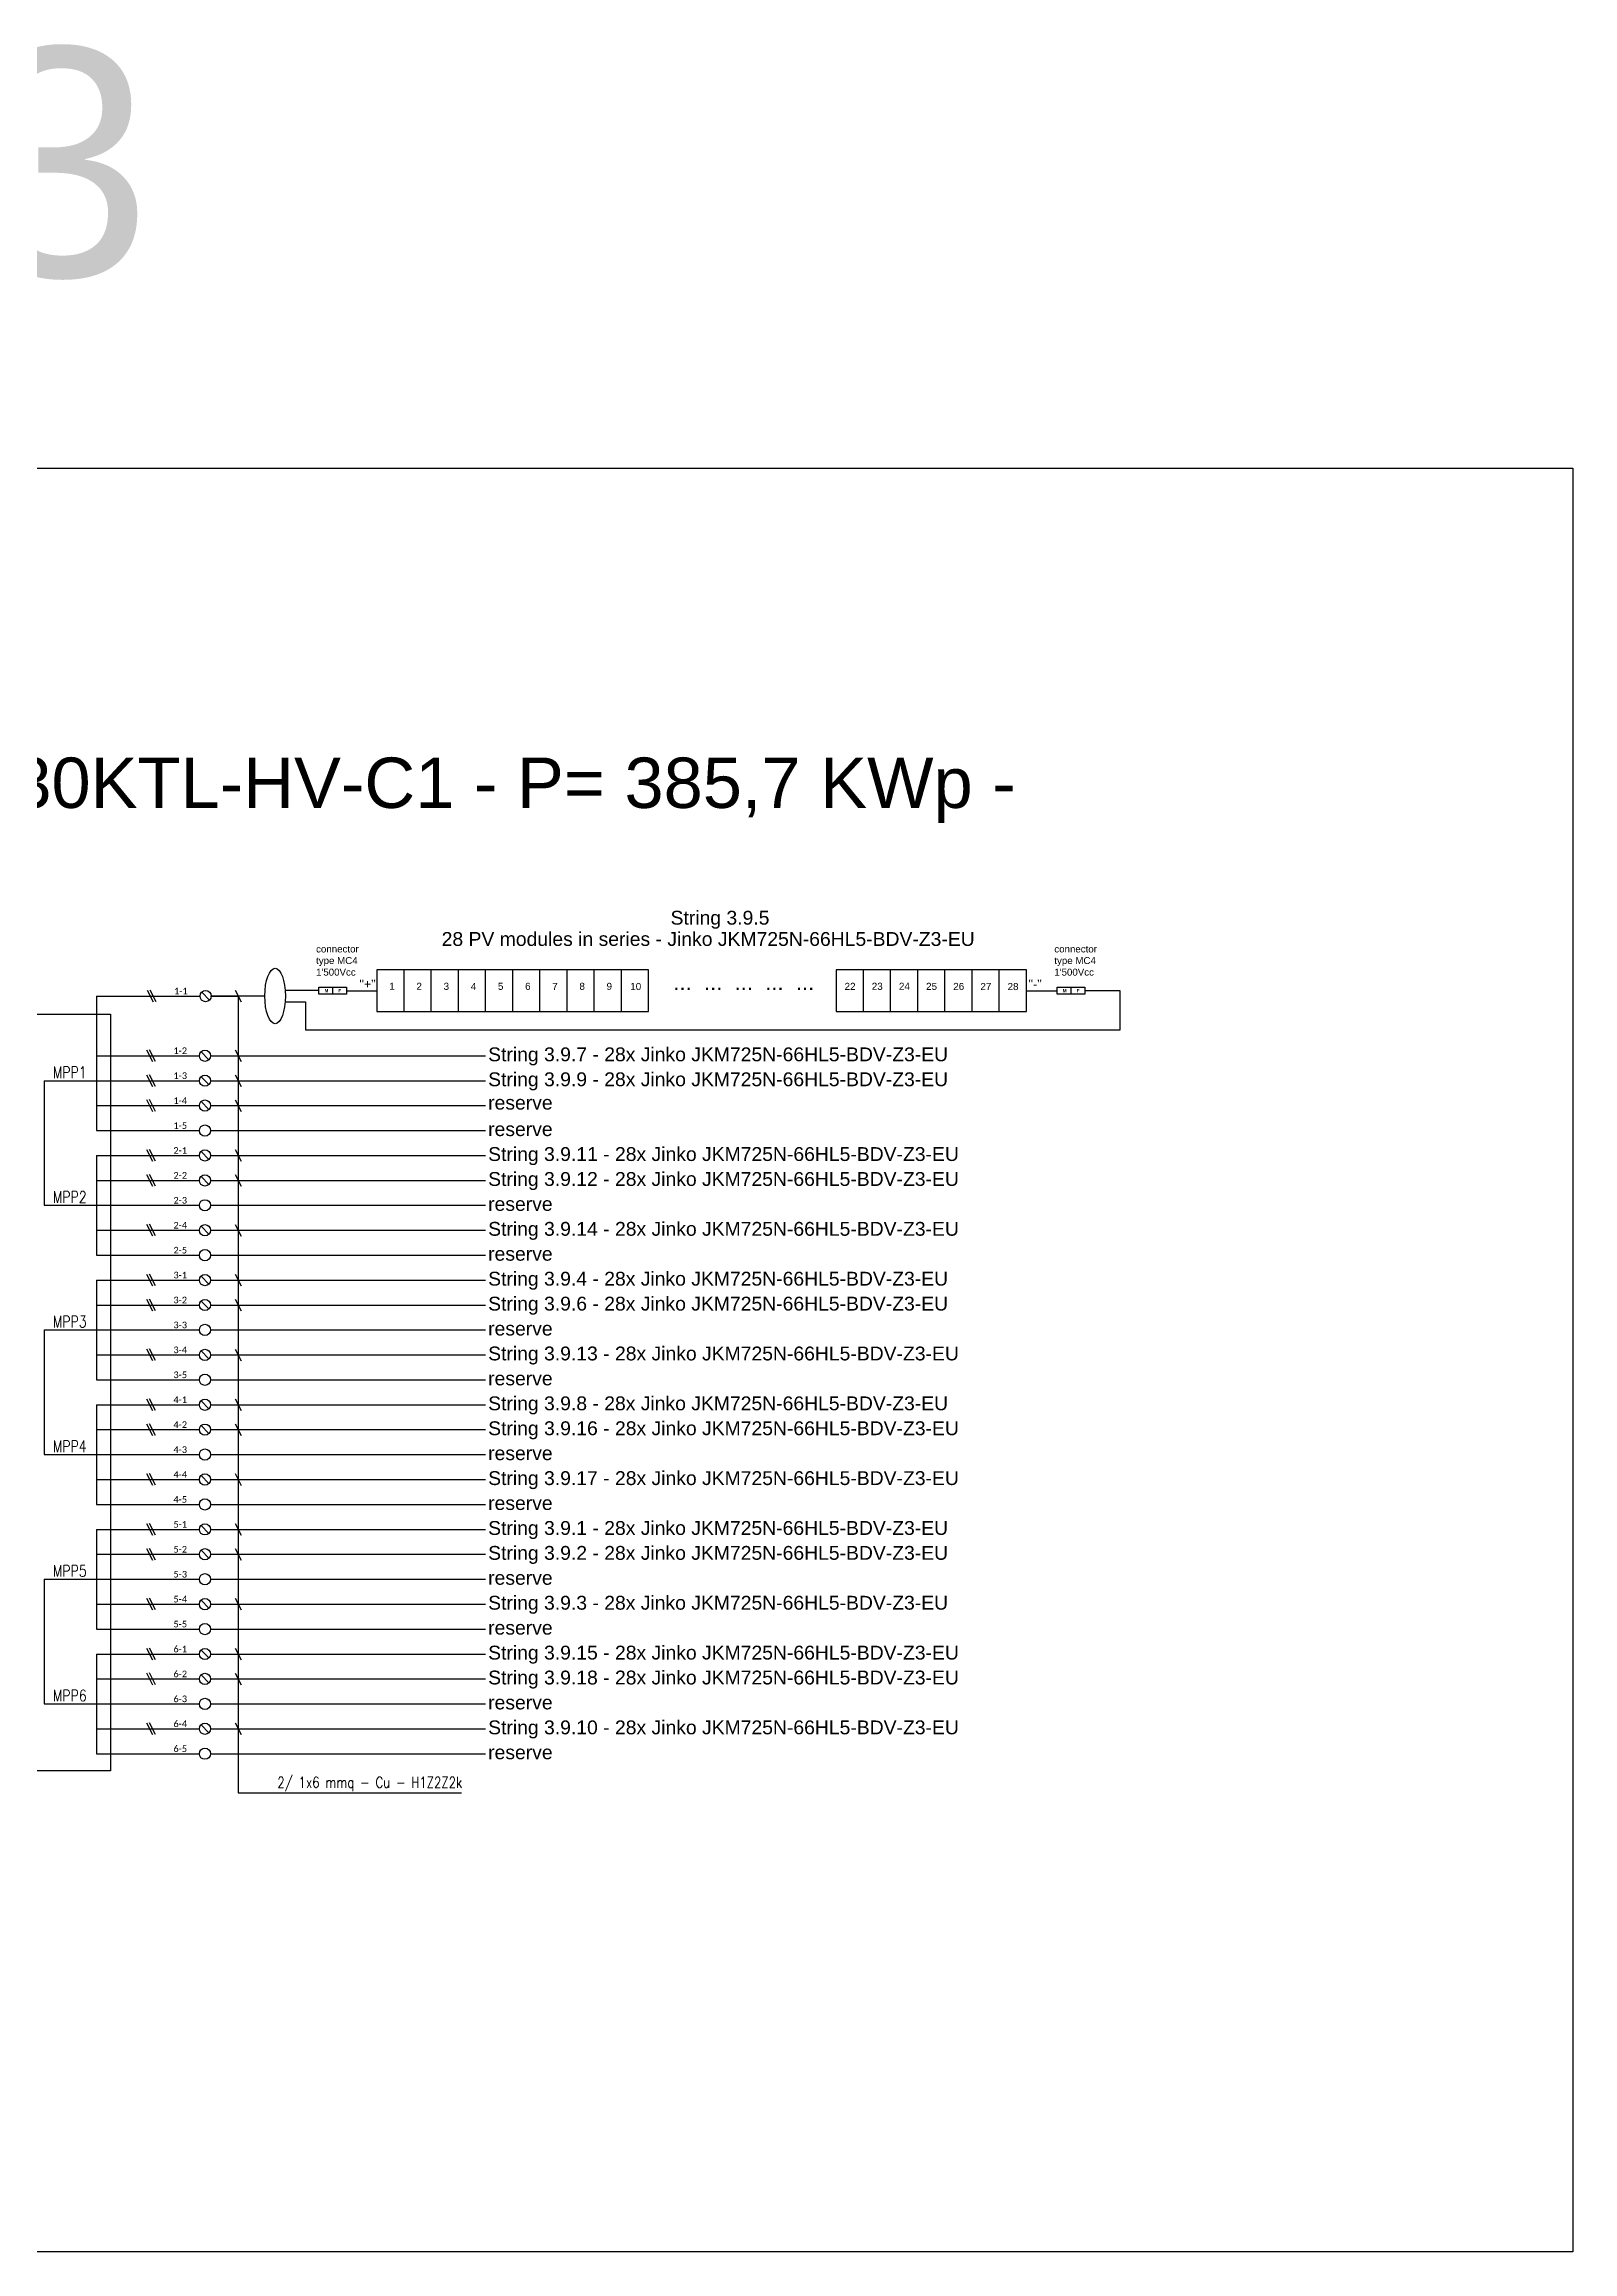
# Model space of a CAD drawing. Header units: millimetres. Extents: x 14856 to 141494, y 133975 to 167686.
# Drawn here: x 134819 to 141494, y 133975 to 143614 of the extents above; entities that cross this region are included whole.
import ezdxf

# ---------------------------------------------------------------- set-up
doc = ezdxf.new("R2010")
doc.units = ezdxf.units.MM
doc.layers.add('-Testi', color=1, linetype='Continuous')
doc.styles.add('Legend', font='calibri.ttf')
doc.styles.add('SIMPLEX', font='SIMPLEX', dxfattribs={"width": 0.8})
doc.styles.get("Standard").update_dxf_attribs({"font": 'arial.ttf'})

# ---------------------------------------------------------------- blocks, each defined once
blk = doc.blocks.new('P00')
at = {"color": 1}
for points in [[(-18.7, 25.7), (6.8, -25.3)], [(19.6, -25.3), (-5.9, 25.7)]]:
    blk.add_lwpolyline(points, dxfattribs=at)

msp = doc.modelspace()

# ---------------------------------------------------------------- linework, layer by layer
for points in [[(135653.1, 139483.4), (135678.6, 139432.4)], [(135653.1, 139483.4), (135678.6, 139432.4)], [(136078.6, 139496.4), (136078.6, 139465.8)], [(136272.1, 139572.3), (136272.1, 139389.9), (137457.8, 139389.9), (137457.8, 139571.8), (136272.1, 139571.8)], [(136390.7, 139389.9), (136390.7, 139571.8)], [(136509.2, 139389.7), (136509.2, 139571.5)], [(136627.8, 139389.4), (136627.8, 139571.2)], [(136746.4, 139389.9), (136746.4, 139571.8)], [(136865, 139389.7), (136865, 139571.5)], [(136983.5, 139389.4), (136983.5, 139571.2)], [(137102.1, 139389.9), (137102.1, 139571.8)], [(137220.7, 139389.7), (137220.7, 139571.5)], [(137339.3, 139389.4), (137339.3, 139571.2)], [(138277.8, 139572.3), (138277.8, 139389.9), (139107.9, 139389.9), (139107.9, 139571.8), (138277.8, 139571.8)], [(138396.4, 139389.9), (138396.4, 139571.8)], [(138515, 139389.7), (138515, 139571.5)], [(138633.6, 139389.4), (138633.6, 139571.2)], [(138752.2, 139389.9), (138752.2, 139571.8)], [(138870.7, 139389.7), (138870.7, 139571.5)], [(138870.7, 139389.7), (138870.7, 139571.5)], [(138989.3, 139389.4), (138989.3, 139571.2)], [(138989.3, 139389.4), (138989.3, 139571.2)], [(139107.9, 139389.9), (139107.9, 139571.8)], [(139301.9, 139496.4), (139301.9, 139465.8)], [(135047.2, 139457.9), (135047.2, 138870.7)], [(135541.5, 139440.5), (135506.8, 139475.3)], [(135545.8, 139457.9), (135665.8, 139457.9), (135665.8, 135978.4)], [(136139.2, 139481.1), (136272.1, 139481.1)], [(139108.4, 139481.1), (139241.3, 139481.1)], [(135538.6, 139179.9), (135503.9, 139214.6)], [(135653.1, 139222.8), (135678.6, 139171.7)], [(135538.6, 139071), (135503.9, 139105.8)], [(135653.1, 139113.9), (135678.6, 139062.9)], [(134819, 139088.4), (135047.2, 139088.4)], [(134819, 139088.4), (134819, 138544.2)], [(135653.1, 139005.1), (135678.6, 138954.1)], [(135538.6, 138962.2), (135503.9, 138997)], [(135047.2, 138761.9), (135047.2, 138326.5)], [(135538.6, 138744.5), (135503.9, 138779.3)], [(135653.1, 138787.4), (135678.6, 138736.4)], [(135538.6, 138635.7), (135503.9, 138670.5)], [(135653.1, 138678.6), (135678.6, 138627.6)], [(134819, 138544.2), (135047.2, 138544.2)], [(135538.6, 138418), (135503.9, 138452.8)], [(135653.1, 138460.9), (135678.6, 138409.9)], [(135538.6, 138200.3), (135503.9, 138235.1)], [(135653.1, 138243.2), (135678.6, 138192.2)], [(135047.2, 138217.7), (135047.2, 137782.4)], [(135653.1, 138134.4), (135678.6, 138083.4)], [(135538.6, 138091.5), (135503.9, 138126.3)], [(134819, 138000), (135047.2, 138000)], [(134819, 138000), (134819, 137455.8)], [(135538.6, 137873.8), (135503.9, 137908.6)], [(135653.1, 137916.7), (135678.6, 137865.7)], [(135047.2, 137673.5), (135047.2, 137238.2)], [(135538.6, 137656.1), (135503.9, 137690.9)], [(135653.1, 137699), (135678.6, 137648)], [(135538.6, 137547.3), (135503.9, 137582.1)], [(135653.1, 137590.2), (135678.6, 137539.2)], [(134819, 137455.8), (135047.2, 137455.8)], [(135538.6, 137329.6), (135503.9, 137364.4)], [(135653.1, 137372.5), (135678.6, 137321.5)], [(135047.2, 137129.3), (135047.2, 136694)], [(135538.6, 137111.9), (135503.9, 137146.7)], [(135653.1, 137154.8), (135678.6, 137103.8)], [(135538.6, 137003.1), (135503.9, 137037.9)], [(135653.1, 137046), (135678.6, 136995)], [(134819, 136911.6), (135047.2, 136911.6)], [(134819, 136911.6), (134819, 136367.4)], [(135538.6, 136785.4), (135503.9, 136820.2)], [(135653.1, 136828.3), (135678.6, 136777.3)], [(135538.6, 136567.7), (135503.9, 136602.5)], [(135653.1, 136610.6), (135678.6, 136559.6)], [(135047.2, 136585.1), (135047.2, 136149.8)], [(135538.6, 136458.9), (135503.9, 136493.7)], [(135653.1, 136501.8), (135678.6, 136450.8)], [(134819, 136367.4), (135047.2, 136367.4)], [(135538.6, 136241.2), (135503.9, 136276)], [(135653.1, 136284.1), (135678.6, 136233.1)], [(135665.8, 135978.4), (136640.8, 135978.4)]]:
    msp.add_lwpolyline(points)
at = {"color": 40}
for points in [[(135872.2, 139482.9), (136017.2, 139482.9)], [(135782.5, 139457.9), (135548.7, 139457.9)], [(135872.2, 139432.9), (135960.7, 139432.9), (135960.7, 139310.8), (139517.6, 139310.8), (139517.5, 139481.1), (139362.5, 139481.1)]]:
    msp.add_lwpolyline(points, dxfattribs=at)
for points in [[(136017.9, 139496.4), (136139.2, 139496.4), (136139.2, 139465.8), (136017.9, 139465.8)], [(139241.3, 139496.4), (139362.5, 139496.4), (139362.5, 139465.8), (139241.3, 139465.8)], [(131428.3, 139379.2), (135108.4, 139379.2), (135108.4, 136074.8), (131428.3, 136074.8)]]:
    msp.add_lwpolyline(points, close=True)
at = {"color": 40, "linetype": 'Continuous'}
for points in [[(135047.2, 139457.9), (135499.6, 139457.9)], [(135047.2, 139197.3), (135496.6, 139197.3)], [(135545.8, 139197.3), (136746.3, 139197.3)], [(135047.2, 139088.4), (135496.6, 139088.4)], [(135545.8, 139088.4), (136746.3, 139088.4)], [(135047.2, 138979.6), (135496.6, 138979.6)], [(135047.2, 138761.9), (135496.6, 138761.9)], [(135545.8, 138761.9), (136746.3, 138761.9)], [(135047.2, 138653.1), (135496.6, 138653.1)], [(135545.8, 138653.1), (136746.3, 138653.1)], [(135047.2, 138435.4), (135496.6, 138435.4)], [(135545.8, 138435.4), (136746.3, 138435.4)], [(135047.2, 138217.7), (135496.6, 138217.7)], [(135545.8, 138217.7), (136746.3, 138217.7)], [(135047.2, 138108.9), (135496.6, 138108.9)], [(135545.8, 138108.9), (136746.3, 138108.9)], [(135047.2, 137891.2), (135496.6, 137891.2)], [(135545.8, 137891.2), (136746.3, 137891.2)], [(135047.2, 137673.5), (135496.6, 137673.5)], [(135545.8, 137673.5), (136746.3, 137673.5)], [(135047.2, 137564.7), (135496.6, 137564.7)], [(135545.8, 137564.7), (136746.3, 137564.7)], [(135047.2, 137347), (135496.6, 137347)], [(135545.8, 137347), (136746.3, 137347)], [(135047.2, 137129.3), (135496.6, 137129.3)], [(135545.8, 137129.3), (136746.3, 137129.3)], [(135047.2, 137020.5), (135496.6, 137020.5)], [(135545.8, 137020.5), (136746.3, 137020.5)], [(135047.2, 136802.8), (135496.6, 136802.8)], [(135545.8, 136802.8), (136746.3, 136802.8)], [(135047.2, 136585.1), (135496.6, 136585.1)], [(135545.8, 136585.1), (136746.3, 136585.1)], [(135047.2, 136476.3), (135496.6, 136476.3)], [(135545.8, 136476.3), (136746.3, 136476.3)], [(135047.2, 136258.6), (135496.6, 136258.6)], [(135545.8, 136258.6), (136746.3, 136258.6)]]:
    msp.add_lwpolyline(points, dxfattribs=at)
at = {"color": 8, "linetype": 'Continuous'}
for points in [[(135545.8, 138979.6), (136746.3, 138979.6)], [(135047.2, 138870.7), (135496.6, 138870.7)], [(135545.8, 138870.7), (136746.3, 138870.7)], [(135047.2, 138544.2), (135496.6, 138544.2)], [(135545.8, 138544.2), (136746.3, 138544.2)], [(135047.2, 138326.5), (135496.6, 138326.5)], [(135545.8, 138326.5), (136746.3, 138326.5)], [(135047.2, 138000), (135496.6, 138000)], [(135545.8, 138000), (136746.3, 138000)], [(135047.2, 137782.4), (135496.6, 137782.4)], [(135545.8, 137782.4), (136746.3, 137782.4)], [(135047.2, 137455.8), (135496.6, 137455.8)], [(135545.8, 137455.8), (136746.3, 137455.8)], [(135047.2, 137238.2), (135496.6, 137238.2)], [(135545.8, 137238.2), (136746.3, 137238.2)], [(135047.2, 136911.6), (135496.6, 136911.6)], [(135545.8, 136911.6), (136746.3, 136911.6)], [(135047.2, 136694), (135496.6, 136694)], [(135545.8, 136694), (136746.3, 136694)], [(135047.2, 136367.4), (135496.6, 136367.4)], [(135545.8, 136367.4), (136746.3, 136367.4)], [(135047.2, 136149.8), (135496.6, 136149.8)], [(135545.8, 136149.8), (136746.3, 136149.8)]]:
    msp.add_lwpolyline(points, dxfattribs=at)
at = {"color": 7}
for centre in [(135524.1, 139457.9), (135521.2, 139197.3), (135521.2, 139088.4), (135521.2, 138979.6), (135521.2, 138761.9), (135521.2, 138653.1), (135521.2, 138435.4), (135521.2, 138217.7), (135521.2, 138108.9), (135521.2, 137891.2), (135521.2, 137673.5), (135521.2, 137564.7), (135521.2, 137347), (135521.2, 137129.3), (135521.2, 137020.5), (135521.2, 136802.8), (135521.2, 136585.1), (135521.2, 136476.3), (135521.2, 136258.6)]:
    msp.add_circle(centre, 24.6, dxfattribs=at)
at = {"color": 8}
for centre in [(135521.2, 138870.7), (135521.2, 138544.2), (135521.2, 138326.5), (135521.2, 138000), (135521.2, 137782.4), (135521.2, 137455.8), (135521.2, 137238.2), (135521.2, 136911.6), (135521.2, 136694), (135521.2, 136367.4), (135521.2, 136149.8)]:
    msp.add_circle(centre, 24.6, dxfattribs=at)
msp.add_ellipse((135827.4, 139457.9), major_axis=(0, -121.1), ratio=0.370747)
at = {"layer": 'Defpoints', "color": 1}
msp.add_lwpolyline([(129432.1, 141762.2), (141493.6, 141762.2), (141493.6, 133974.8), (129432.1, 133974.8)], close=True, dxfattribs=at)

# ---------------------------------------------------------------- block references
for p in [(135287.8, 139458.1), (135284.9, 139197.4), (135284.9, 139088.6), (135284.9, 138979.8), (135284.9, 138762.1), (135284.9, 138653.2), (135284.9, 138435.6), (135284.9, 138217.9), (135284.9, 138109), (135284.9, 137891.4), (135284.9, 137673.7), (135284.9, 137564.9), (135284.9, 137347.2), (135284.9, 137129.5), (135284.9, 137020.7), (135284.9, 136803), (135284.9, 136585.3), (135284.9, 136476.5), (135284.9, 136258.8)]:
    msp.add_blockref('P00', p)

# ---------------------------------------------------------------- texts
at = {"layer": '-Testi', "color": 7, "attachment_point": 5, "style": 'SIMPLEX'}
for s, insert, char_height, width in [('MPP1', (134930.9, 139124.7), 50, 54.432), ('MPP2', (134930.9, 138580.5), 50, 54.432), ('MPP3', (134930.9, 138036.3), 50, 54.432), ('MPP4', (134930.9, 137492.1), 50, 54.432), ('MPP5', (134930.9, 136947.9), 50, 54.432), ('MPP6', (134930.9, 136403.7), 50, 54.432), ('2/ 1x6 mmq - Cu - H1Z2Z2k', (136241, 136017), 46.621, 1811.153)]:
    msp.add_mtext(s, dxfattribs=dict(at, insert=insert, char_height=char_height, width=width))
at = {"attachment_point": 1}
for s, insert, char_height, width in [('CABIN 3', (129853.2, 143599.2), 1000, 9076.374), ('INVERTER 3.9 - TBEA TS330KTL-HV-C1 - P= 385,7 KWp - P= 330 KWac @40°C', (130889.1, 140499.2), 220, 8459.921), ("connector type MC4\\P1'500Vcc", (136006.3, 139678.6), 30.344, 266.347), ('28 PV modules in series - Jinko JKM725N-66{\\C7;HL5-BD}V-Z3-EU', (136554.6, 139737.3), 60.443, 2681.977), ("connector type MC4\\P1'500Vcc", (139229.6, 139678.6), 30.344, 266.347), ('\\pxql;{\\fArial|b1|i0|c0|p34;M}', (136043.4, 139488.1), 13.785, 16.703), ('\\pxql;{\\fArial|b1|i0|c0|p34;F}', (136104, 139488.1), 13.785, 16.703), ("''+''", (136195.4, 139529.1), 38.08, 72.401), ('1 ', (136325.9, 139515.9), 30.84, 30.845), ('2 ', (136444.5, 139515.9), 30.84, 30.845), ('3 ', (136563.1, 139515.9), 30.84, 30.845), ('4 ', (136681.7, 139515.3), 30.84, 30.845), ('5 ', (136800.2, 139515.9), 30.84, 30.845), ('6 ', (136918.8, 139515.9), 30.84, 30.845), ('7 ', (137037.4, 139515.3), 30.84, 30.845), ('8 ', (137156, 139515.9), 30.84, 30.845), ('9 ', (137274.5, 139515.6), 30.84, 30.845), ('10 ', (137377.9, 139515.3), 30.84, 30.845), ('...  ...  ...  ...  ... ', (137566.2, 139552.9), 68.894, 747.028), ('22 ', (138313.9, 139515.6), 30.84, 30.845), ('23 ', (138432.5, 139515.9), 30.84, 30.845), ('24 ', (138551.1, 139515.9), 30.84, 30.845), ('25 ', (138669.6, 139515.6), 30.84, 30.845), ('26 ', (138788.2, 139515.3), 30.84, 30.845), ('27', (138906.8, 139515.1), 30.84, 30.845), ('28 ', (139025.4, 139514.8), 30.84, 30.845), ("''-''", (139116.7, 139529.1), 38.08, 72.401), ('\\pxql;{\\fArial|b1|i0|c0|p34;M}', (139266.7, 139488.1), 13.785, 16.703), ('\\pxql;{\\fArial|b1|i0|c0|p34;F}', (139327.3, 139488.1), 13.785, 16.703)]:
    msp.add_mtext(s, dxfattribs=dict(at, insert=insert, char_height=char_height, width=width))
at = {"color": 7, "char_height": 60.44, "width": 4500, "attachment_point": 1}
for s, insert in [('String 3.9.5', (137554, 139830.1)), ('String 3.9.7 - 28x Jinko JKM725N-66HL5-BDV-Z3-EU', (136757.6, 139233.6)), ('String 3.9.9 - 28x Jinko JKM725N-66HL5-BDV-Z3-EU', (136757.6, 139124.7)), ('String 3.9.11 - 28x Jinko JKM725N-66HL5-BDV-Z3-EU', (136757.6, 138798.2)), ('String 3.9.12 - 28x Jinko JKM725N-66HL5-BDV-Z3-EU', (136757.6, 138689.4)), ('String 3.9.14 - 28x Jinko JKM725N-66HL5-BDV-Z3-EU', (136757.6, 138471.7)), ('String 3.9.4 - 28x Jinko JKM725N-66HL5-BDV-Z3-EU', (136757.6, 138254)), ('String 3.9.6 - 28x Jinko JKM725N-66HL5-BDV-Z3-EU', (136757.6, 138145.2)), ('String 3.9.13 - 28x Jinko JKM725N-66HL5-BDV-Z3-EU', (136757.6, 137927.5)), ('String 3.9.8 - 28x Jinko JKM725N-66HL5-BDV-Z3-EU', (136757.6, 137709.8)), ('String 3.9.16 - 28x Jinko JKM725N-66HL5-BDV-Z3-EU', (136757.6, 137601)), ('String 3.9.17 - 28x Jinko JKM725N-66HL5-BDV-Z3-EU', (136757.6, 137383.3)), ('String 3.9.1 - 28x Jinko JKM725N-66HL5-BDV-Z3-EU', (136757.6, 137165.6)), ('String 3.9.2 - 28x Jinko JKM725N-66HL5-BDV-Z3-EU', (136757.6, 137056.8)), ('String 3.9.3 - 28x Jinko JKM725N-66HL5-BDV-Z3-EU', (136757.6, 136839.1)), ('String 3.9.15 - 28x Jinko JKM725N-66HL5-BDV-Z3-EU', (136757.6, 136621.4)), ('String 3.9.18 - 28x Jinko JKM725N-66HL5-BDV-Z3-EU', (136757.6, 136512.6)), ('String 3.9.10 - 28x Jinko JKM725N-66HL5-BDV-Z3-EU', (136757.6, 136294.9))]:
    msp.add_mtext(s, dxfattribs=dict(at, insert=insert))
at = {"color": 7, "char_height": 28.91, "width": 87.837, "attachment_point": 1, "style": 'Legend'}
for s, insert in [('1-1', (135386.4, 139494.2)), ('1-2', (135383.5, 139233.6)), ('1-3', (135383.5, 139124.7)), ('1-4', (135383.5, 139015.9)), ('2-1', (135383.5, 138798.2)), ('2-2', (135383.5, 138689.4)), ('2-4', (135383.5, 138471.7)), ('3-1', (135383.5, 138254)), ('3-2', (135383.5, 138145.2)), ('3-4', (135383.5, 137927.5)), ('4-1', (135383.5, 137709.8)), ('4-2', (135383.5, 137601)), ('4-4', (135383.5, 137383.3)), ('5-1', (135383.5, 137165.6)), ('5-2', (135383.5, 137056.8)), ('5-4', (135383.5, 136839.1)), ('6-1', (135383.5, 136621.4)), ('6-2', (135383.5, 136512.6)), ('6-4', (135383.5, 136294.9))]:
    msp.add_mtext(s, dxfattribs=dict(at, insert=insert))
at = {"color": 8, "char_height": 60.44, "width": 4500, "attachment_point": 1}
for insert in [(136757.6, 139022.7), (136757.6, 138907), (136757.6, 138580.5), (136757.6, 138362.8), (136757.6, 138036.3), (136757.6, 137818.6), (136757.6, 137492.1), (136757.6, 137274.4), (136757.6, 136947.9), (136757.6, 136730.2), (136757.6, 136403.7), (136757.6, 136186.1)]:
    msp.add_mtext('reserve', dxfattribs=dict(at, insert=insert))
at = {"color": 8, "char_height": 28.91, "width": 87.837, "attachment_point": 1, "style": 'Legend'}
for s, insert in [('1-5', (135383.5, 138907)), ('2-3', (135383.5, 138580.5)), ('2-5', (135383.5, 138362.8)), ('3-3', (135383.5, 138036.3)), ('3-5', (135383.5, 137818.6)), ('4-3', (135383.5, 137492.1)), ('4-5', (135383.5, 137274.4)), ('5-3', (135383.5, 136947.9)), ('5-5', (135383.5, 136730.2)), ('6-3', (135383.5, 136403.7)), ('6-5', (135383.5, 136186.1))]:
    msp.add_mtext(s, dxfattribs=dict(at, insert=insert))

doc.saveas('drawing.dxf')
